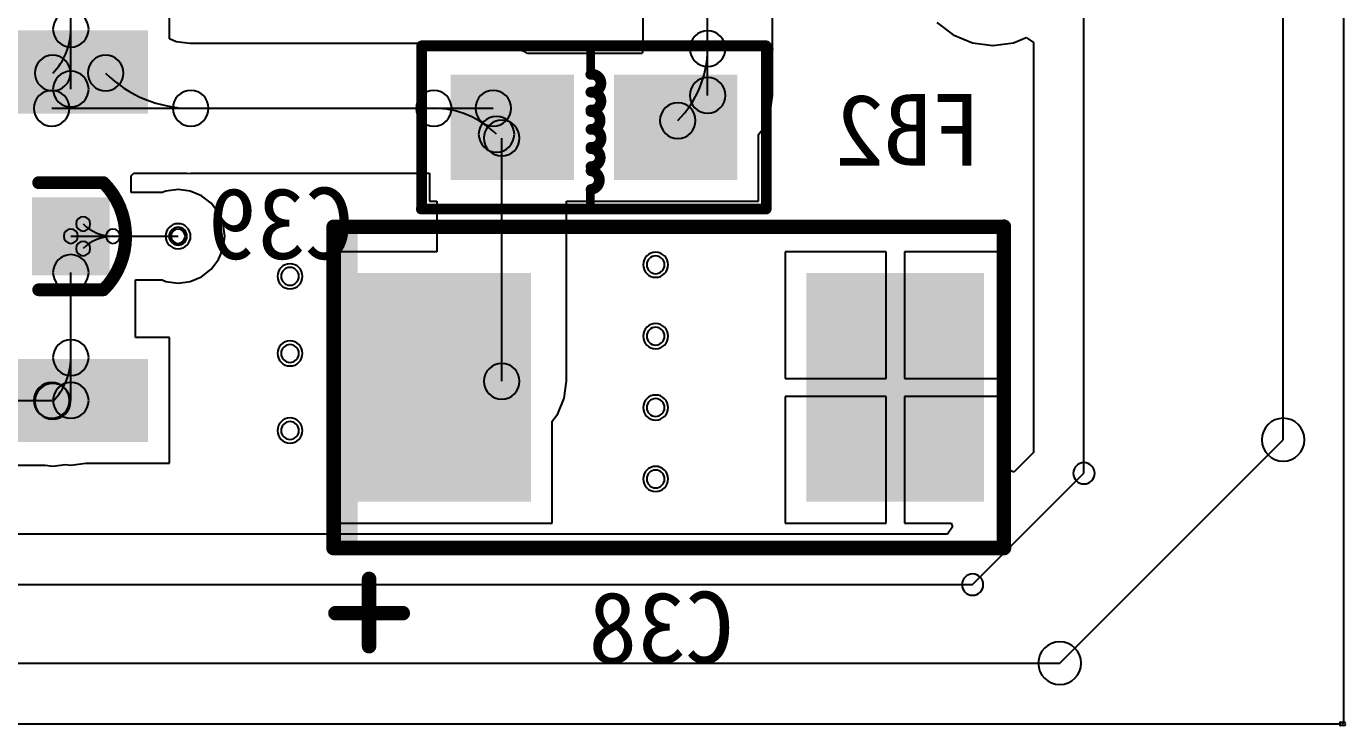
# Model space of a CAD drawing. Header units: inches. Extents: x 32166 to 66782, y 2386 to 7162.
# Drawn here: x 34111.2 to 34259.1, y 3231.9 to 3310.2 of the extents above; entities that cross this region are included whole.
import ezdxf

# ---------------------------------------------------------------- set-up
doc = ezdxf.new("R2010")
doc.units = ezdxf.units.IN
doc.header["$LTSCALE"] = 0.6431102362
doc.header["$MEASUREMENT"] = 0
for name, color, linetype in [('BOTTOMLAYER', 5, 'CONTINUOUS'), ('BOTTOMOVERLAY', 54, 'CONTINUOUS'), ('BOTTOMPASTE', 16, 'CONTINUOUS'), ('BOTTOMSOLDER', 6, 'CONTINUOUS'), ('KEEPOUTLAYER', 6, 'CONTINUOUS'), ('MULTILAYER', 9, 'CONTINUOUS')]:
    doc.layers.add(name, color=color, linetype=linetype)
doc.styles.get("Standard").update_dxf_attribs({"font": 'txt', "width": 0.8})

msp = doc.modelspace()

# ---------------------------------------------------------------- linework, layer by layer
at = {"layer": 'BOTTOMLAYER'}
for p, q in [((34252.07082022278, 3263.904218907204), (34252.07082022278, 3365.697604347204)), ((34229.75082422281, 3260.145648827203), (34229.75082422281, 3347.473592027205)), ((34116.21483590279, 3303.189667387205), (34116.21483590279, 3323.281636347203)), ((34187.5748354228, 3302.489663707203), (34187.5748354228, 3323.281656667206)), ((34127.26682294277, 3308.821375707206), (34127.26682294277, 3312.145646427203)), ((34180.31273158279, 3312.081658747205), (34180.31273158279, 3307.518619867204)), ((34194.83693926281, 3307.724055067205), (34194.83693926281, 3312.081658747205)), ((34213.26661030279, 3310.669378107204), (34215.10485910281, 3309.258824667204)), ((34128.03666646278, 3308.502493947204), (34127.26682294277, 3308.821375707206)), ((34215.10485910281, 3309.258824667204), (34217.24557110277, 3308.372120827205)), ((34221.84008566278, 3308.372120827205), (34223.25773078279, 3308.959328187206)), ((34223.25773078279, 3308.959328187206), (34224.10251446278, 3308.394858907204)), ((34129.54619862279, 3308.303764347203), (34128.03666646278, 3308.502493947204)), ((34156.89537430281, 3308.303764347203), (34129.54619862279, 3308.303764347203)), ((34157.10601142276, 3308.303764347203), (34156.89537430281, 3308.324511067205)), ((34156.89537430281, 3308.324511067205), (34156.89537430281, 3308.303764347203)), ((34163.55082454276, 3308.303764347203), (34157.10601142276, 3308.303764347203)), ((34165.4304042228, 3308.056307387205), (34163.55082454276, 3308.303764347203)), ((34167.1818866228, 3307.330822427206), (34165.4304042228, 3308.056307387205)), ((34167.38151030277, 3307.177650267206), (34167.1818866228, 3307.330822427206)), ((34180.24490342278, 3307.177650267206), (34167.38151030277, 3307.177650267206)), ((34180.31273158279, 3307.518619867204), (34180.24490342278, 3307.177650267206)), ((34194.83693926281, 3307.440794267206), (34194.8648386228, 3307.724055067205)), ((34194.8648386228, 3307.724055067205), (34194.83693926281, 3307.724055067205)), ((34194.83693926281, 3302.489663707203), (34194.83693926281, 3307.440794267206)), ((34217.24557110277, 3308.372120827205), (34219.54282838281, 3308.069677947204)), ((34219.54282838281, 3308.069677947204), (34221.84008566278, 3308.372120827205)), ((34224.10251446278, 3308.394858907204), (34224.10251446278, 3262.485252987206)), ((34194.58948230278, 3300.610084027203), (34194.83693926281, 3302.489663707203)), ((34114.06682902278, 3301.041660507204), (34163.55082454276, 3301.041660507204)), ((34193.86399734276, 3298.858601627204), (34194.58948230278, 3300.610084027203)), ((34193.27882198279, 3298.095992027205), (34193.86399734276, 3298.858601627204)), ((34164.50283686281, 3270.449656667204), (34164.50283686281, 3297.705665147203)), ((34193.27882198279, 3290.617663067203), (34193.27882198279, 3298.095992027205)), ((34122.9708295028, 3293.061102427206), (34122.9708498228, 3293.061122747205)), ((34122.9708295028, 3291.599667707205), (34122.9708295028, 3293.061102427206)), ((34122.9708498228, 3293.061122747205), (34122.9708701428, 3293.461629947205)), ((34122.9708498228, 3293.061122747205), (34122.9708498228, 3293.061122747205)), ((34122.9708498228, 3293.061122747205), (34122.9708498228, 3293.061122747205)), ((34122.9708701428, 3293.461629947205), (34123.28877654276, 3293.779556667205)), ((34122.9708701428, 3293.461629947205), (34122.9708701428, 3293.461629947205)), ((34123.28877654276, 3293.779556667205), (34129.26631094277, 3293.779556667205)), ((34129.26631094277, 3293.779556667205), (34129.65192358277, 3293.741578587205)), ((34129.65192358277, 3293.741578587205), (34129.65192358277, 3293.779556667205)), ((34129.65192358277, 3293.779556667205), (34156.39883478277, 3293.779556667205)), ((34156.39883478277, 3293.779556667205), (34156.39883478277, 3290.617663067203)), ((34126.4578227828, 3291.599667707205), (34122.9708295028, 3291.599667707205)), ((34126.87332614278, 3291.771778107204), (34126.4578227828, 3291.599667707205)), ((34128.23080374277, 3291.950492507205), (34126.87332614278, 3291.771778107204)), ((34129.58828134276, 3291.771778107204), (34128.23080374277, 3291.950492507205)), ((34130.85322166281, 3291.247806587204), (34129.58828134276, 3291.771778107204)), ((34131.93946790276, 3290.414300507206), (34130.85322166281, 3291.247806587204)), ((34132.77297398279, 3289.328074587205), (34131.93946790276, 3290.414300507206)), ((34156.39883478277, 3290.617663067203), (34157.2407330228, 3290.617663067203)), ((34157.2407330228, 3290.617663067203), (34157.2407330228, 3284.961652027205)), ((34171.76494070276, 3270.449656667204), (34171.76494070276, 3290.617663067203)), ((34171.76494070276, 3290.617663067203), (34193.27882198279, 3290.617663067203)), ((34133.29694550281, 3288.063113947204), (34132.77297398279, 3289.328074587205)), ((34133.47565990279, 3286.705636347206), (34133.29694550281, 3288.063113947204)), ((34116.21483590279, 3286.705636347206), (34128.23080374277, 3286.705636347206)), ((34133.29694550281, 3285.348158747203), (34133.47565990279, 3286.705636347206)), ((34132.77297398279, 3284.083198107206), (34133.29694550281, 3285.348158747203)), ((34157.2407330228, 3284.961652027205), (34145.46427702281, 3284.961652027205)), ((34145.46427702281, 3284.961652027205), (34145.46427702281, 3254.561672187205)), ((34207.59227062279, 3284.961652027205), (34196.2642770228, 3284.961652027205)), ((34196.2642770228, 3284.961652027205), (34196.2642770228, 3270.777662107206)), ((34207.59227062279, 3270.777662107206), (34207.59227062279, 3284.961652027205)), ((34220.95226422278, 3284.961652027205), (34209.62427062279, 3284.961652027205)), ((34209.62427062279, 3284.961652027205), (34209.62427062279, 3270.777662107206)), ((34220.95226422278, 3270.777662107206), (34220.95226422278, 3284.961652027205)), ((34131.93946790276, 3282.996972187206), (34132.77297398279, 3284.083198107206)), ((34116.21483590279, 3268.305652827205), (34116.21483590279, 3282.641636347204)), ((34129.58828134276, 3281.639494587203), (34130.85322166281, 3282.163466107204)), ((34130.85322166281, 3282.163466107204), (34131.93946790276, 3282.996972187206)), ((34123.4769397428, 3275.345638747205), (34123.4769397428, 3281.811604987206)), ((34123.4769397428, 3281.811604987206), (34126.4578227828, 3281.811604987206)), ((34126.4578227828, 3281.811604987206), (34126.87332614278, 3281.639494587203)), ((34126.87332614278, 3281.639494587203), (34128.23080374277, 3281.460780187206)), ((34128.23080374277, 3281.460780187206), (34129.58828134276, 3281.639494587203)), ((34127.26682294277, 3275.345638747205), (34123.4769397428, 3275.345638747205)), ((34127.26682294277, 3261.265666907204), (34127.26682294277, 3275.345638747205)), ((34171.51748374279, 3268.570076987204), (34171.76494070276, 3270.449656667204)), ((34196.2642770228, 3270.777662107206), (34207.59227062279, 3270.777662107206)), ((34209.62427062279, 3270.777662107206), (34220.95226422278, 3270.777662107206)), ((34207.59227062279, 3268.745662107203), (34196.2642770228, 3268.745662107203)), ((34196.2642770228, 3268.745662107203), (34196.2642770228, 3254.561672187205)), ((34207.59227062279, 3254.561672187205), (34207.59227062279, 3268.745662107203)), ((34220.95226422278, 3268.745662107203), (34209.62427062279, 3268.745662107203)), ((34209.62427062279, 3268.745662107203), (34209.62427062279, 3254.561672187205)), ((34220.95226422278, 3260.662488027205), (34220.95226422278, 3268.745662107203)), ((34104.4722533428, 3268.305652827205), (34114.06682902278, 3268.305652827205)), ((34170.79199878278, 3266.818614907204), (34171.51748374279, 3268.570076987204)), ((34170.15226422279, 3265.984885307205), (34170.79199878278, 3266.818614907204)), ((34170.15226422279, 3254.561672187205), (34170.15226422279, 3265.984885307205)), ((34227.0321911028, 3238.865589787203), (34252.07082022278, 3263.904218907204)), ((34224.10251446278, 3262.485252987206), (34221.89092630276, 3260.273664827206)), ((34107.48032454279, 3261.043548987205), (34113.3205973428, 3261.043548987205)), ((34113.3205973428, 3261.043548987205), (34114.17997078277, 3260.930407227204)), ((34114.17997078277, 3260.930407227204), (34115.6271002228, 3261.120927547205)), ((34115.6271002228, 3261.120927547205), (34116.21483590279, 3261.043548987205)), ((34116.21483590279, 3261.043548987205), (34117.90194454277, 3261.265666907204)), ((34117.90194454277, 3261.265666907204), (34127.26682294277, 3261.265666907204)), ((34217.27074758278, 3247.665572187203), (34229.75082422281, 3260.145648827203)), ((34221.89092630276, 3260.273664827206), (34220.95226422278, 3260.662488027205)), ((34145.46427702281, 3254.561672187205), (34170.15226422279, 3254.561672187205)), ((34196.2642770228, 3254.561672187205), (34207.59227062279, 3254.561672187205)), ((34209.62427062279, 3254.561672187205), (34214.85144838277, 3254.561672187205)), ((34215.01837718277, 3254.158665627203), (34214.45392822276, 3253.313881947206)), ((34214.85144838277, 3254.561672187205), (34215.01837718277, 3254.158665627203)), ((34214.45392822276, 3253.313881947206), (34101.07814278279, 3253.313881947206)), ((32657.59092054277, 3247.665572187203), (34217.27074758278, 3247.665572187203)), ((32645.84689526277, 3238.865589787203), (34227.0321911028, 3238.865589787203))]:
    msp.add_line(p, q, dxfattribs=at)
for centre, radius, start, end in [((34116.21483590273, 3309.905142907204), 1.99999600002775, 0, 180), ((34109.26734140579, 3309.905130312383), 6.947494497010259, 315.0001038692179, 0.0001038691148355175), ((34116.21483590273, 3309.905142907204), 1.999995999969542, 180, 0), ((34187.57483542274, 3307.724055067205), 1.99999600002775, 0, 180), ((34176.17243448598, 3307.724065938879), 11.40240093682014, 314.9999453710019, 359.9999453710712), ((34187.57483542274, 3307.724055067205), 1.999995999969542, 180, 0), ((34114.17997078277, 3304.992518747205), 1.99999600002775, 0, 180), ((34120.11369526276, 3304.992518747205), 1.99999600002775, 0, 180), ((34114.17997078277, 3304.992518747205), 1.999995999969542, 180, 0), ((34116.21483590273, 3303.189667387205), 1.99999600002775, 0, 180), ((34120.11369526276, 3304.992518747205), 1.999995999969542, 180, 0), ((34129.65191719582, 3314.530749712738), 13.48908920553519, 225.0000271290134, 270.0000271289911), ((34187.57483542274, 3302.489663707203), 1.99999600002775, 0, 180), ((34114.06682902278, 3301.041660507204), 1.99999600002775, 0, 180), ((34116.21483590273, 3303.189667387205), 1.999995999969542, 180, 0), ((34129.65192358283, 3301.041660507204), 1.999995999969542, 0, 180), ((34156.89537430281, 3301.041660507204), 1.999995999969542, 0, 180), ((34163.55082454282, 3301.041660507204), 1.999995999969542, 0, 180), ((34184.23514182278, 3299.661343227204), 1.99999600002775, 0, 180), ((34187.57483542274, 3302.489663707203), 1.999995999969542, 180, 0), ((34114.06682902278, 3301.041660507204), 1.999995999969542, 180, 0), ((34129.65192358283, 3301.041660507204), 1.99999600002775, 180, 0), ((34156.89537430281, 3301.041660507204), 1.99999600002775, 180, 0), ((34156.89536526339, 3291.114206331504), 9.92745417570452, 44.99994782940137, 89.9999478295527), ((34163.55082454282, 3301.041660507204), 1.99999600002775, 180, 0), ((34163.91514182283, 3298.133970107205), 1.999995999969542, 0, 180), ((34164.50283686275, 3297.705665147203), 1.99999600002775, 0, 180), ((34184.23514182278, 3299.661343227204), 1.999995999969542, 180, 0), ((34163.91514182283, 3298.133970107205), 1.99999600002775, 180, 0), ((34164.50283686275, 3297.705665147203), 1.999995999969542, 180, 0), ((34117.59793702274, 3288.088737467204), 0.7999984000343829, 0, 180), ((34117.59793702274, 3288.088737467204), 0.7999983999761753, 180, 0), ((34120.93703992385, 3291.427842374947), 4.72220602774199, 225.0000172164514, 270.0000172161705), ((34116.21483590273, 3286.705636347206), 0.7999984000343829, 0, 180), ((34116.21483590273, 3286.705636347206), 0.7999983999761753, 180, 0), ((34120.93703992385, 3281.983430319464), 4.72220602777045, 89.99998278382951, 134.9999827835578), ((34120.93704134278, 3286.705636347206), 0.7999983999761753, 0, 180), ((34120.93704134278, 3286.705636347206), 0.7999983999761753, 0, 180), ((34120.93704134278, 3286.705636347206), 0.7999983999761753, 180, 0), ((34120.93704134278, 3286.705636347206), 0.7999983999761753, 180, 0), ((34128.23080374277, 3286.705636347206), 0.9999878400121816, 0, 180), ((34128.23080374277, 3286.705636347206), 0.9999878400121816, 180, 0), ((34128.23080374283, 3286.705636347206), 0.7999983999761753, 0, 180), ((34128.23080374283, 3286.705636347206), 0.7999984000343829, 180, 0), ((34117.59793702274, 3285.322535227204), 0.7999984000343829, 0, 180), ((34117.59793702274, 3285.322535227204), 0.7999983999761753, 180, 0), ((34116.21483590273, 3282.641636347204), 1.99999600002775, 0, 180), ((34181.75081862282, 3283.505663067206), 0.9999878399539739, 0, 180), ((34181.75081862282, 3283.505663067206), 0.9999878400121816, 180, 0), ((34116.21483590273, 3282.641636347204), 1.999995999969542, 180, 0), ((34140.77627014281, 3282.209673787203), 0.9999878399539739, 0, 180), ((34140.77627014281, 3282.209673787203), 0.9999878400121816, 180, 0), ((34181.75081862282, 3275.505658747205), 0.9999878399539739, 0, 180), ((34116.21483590273, 3273.105135227206), 1.99999600002775, 0, 180), ((34181.75081862282, 3275.505658747205), 0.9999878400121816, 180, 0), ((34140.77627014281, 3273.569670747203), 0.9999878399539739, 0, 180), ((34140.77627014281, 3273.569670747203), 0.9999878400121816, 180, 0), ((34109.26734140579, 3273.105122632382), 6.947494497010259, 315.0001038692179, 0.0001038691408906214), ((34116.21483590273, 3273.105135227206), 1.999995999969542, 180, 0), ((34164.50283686275, 3270.449656667204), 1.99999600002775, 0, 180), ((34114.06682902278, 3268.305652827205), 1.99999600002775, 0, 180), ((34114.17997078277, 3268.192511067204), 1.99999600002775, 0, 180), ((34116.21483590273, 3268.305652827205), 1.99999600002775, 0, 180), ((34164.50283686275, 3270.449656667204), 1.999995999969542, 180, 0), ((34114.06682902278, 3268.305652827205), 1.999995999969542, 180, 0), ((34114.17997078277, 3268.192511067204), 1.999995999969542, 180, 0), ((34116.21483590273, 3268.305652827205), 1.999995999969542, 180, 0), ((34181.75081862282, 3267.505654427203), 0.9999878399539739, 0, 180), ((34181.75081862282, 3267.505654427203), 0.9999878400121816, 180, 0), ((34140.77627014281, 3264.929667707203), 0.9999878399539739, 0, 180), ((34252.07082022278, 3263.904218907204), 2.399995199986733, 0, 180), ((34252.07082022278, 3263.904218907204), 2.399995199986733, 0, 180), ((34140.77627014281, 3264.929667707203), 0.9999878400121816, 180, 0), ((34252.07082022278, 3263.904218907204), 2.399995199986733, 180, 0), ((34252.07082022278, 3263.904218907204), 2.399995199986733, 180, 0), ((34229.75082422281, 3260.145648827203), 1.199997599993367, 0, 180), ((34229.75082422281, 3260.145648827203), 1.199997599993367, 0, 180), ((34181.75081862282, 3259.505650107205), 0.9999878399539739, 0, 180), ((34229.75082422281, 3260.145648827203), 1.199997599993367, 180, 0), ((34229.75082422281, 3260.145648827203), 1.199997599993367, 180, 0), ((34181.75081862282, 3259.505650107205), 0.9999878400121816, 180, 0), ((34217.27074758278, 3247.665572187203), 1.199997599993367, 0, 180), ((34217.27074758278, 3247.665572187203), 1.199997599993367, 0, 180), ((34217.27074758278, 3247.665572187203), 1.199997599993367, 180, 0), ((34217.27074758278, 3247.665572187203), 1.199997599993367, 180, 0), ((34227.0321911028, 3238.865589787203), 2.399995199986733, 0, 180), ((34227.0321911028, 3238.865589787203), 2.399995199986733, 0, 180), ((34227.0321911028, 3238.865589787203), 2.399995199986733, 180, 0), ((34227.0321911028, 3238.865589787203), 2.399995199986733, 180, 0)]:
    msp.add_arc(centre, radius, start, end, dxfattribs=at)
for points in [[(34104.06682870275, 3308.945652827204), (34104.06682870275, 3301.265668187205), (34124.06682934274, 3308.945652827204), (34124.06682934274, 3301.265668187205)], [(34159.59882838279, 3293.817656667203), (34171.79082838277, 3293.817656667203), (34159.59882838279, 3303.977656667206), (34171.79082838277, 3303.977656667206)], [(34177.88682838279, 3293.817656667203), (34190.07882838277, 3293.817656667203), (34177.88682838279, 3303.977656667206), (34190.07882838277, 3303.977656667206)], [(34119.77083590283, 3290.261636347206), (34112.65883590281, 3290.261636347206), (34119.77083590283, 3283.149636347205), (34112.65883590281, 3283.149636347205)], [(34148.66427062277, 3257.761665787204), (34166.95227062277, 3257.761665787204), (34148.66427062277, 3281.761658427202), (34166.95227062277, 3281.761658427202)], [(34199.46427062276, 3257.761665787204), (34217.75227062276, 3257.761665787204), (34199.46427062276, 3281.761658427202), (34217.75227062276, 3281.761658427202)], [(34104.06682870275, 3272.145645147206), (34104.06682870275, 3264.465660507207), (34124.06682934274, 3272.145645147206), (34124.06682934274, 3264.465660507207)]]:
    msp.add_solid(points, dxfattribs=at)
at = {"layer": 'BOTTOMOVERLAY'}
for points, const_width in [([(34155.53482838278, 3289.753656667204), (34155.53482838278, 3308.041656667205)], 1.1999976), ([(34155.53482838278, 3308.041656667205), (34194.14282838278, 3308.041656667205)], 1.1999976), ([(34194.14282838278, 3289.753656667204), (34194.14282838278, 3308.041656667205)], 1.1999976), ([(34174.47837190278, 3304.846092827205), (34174.47837190278, 3308.041656667205)], 0.95999808), ([(34119.87304550281, 3292.705624347205), (34112.61484310281, 3292.705624347205)], 1.43999712), ([(34174.4324283828, 3289.753656667204), (34174.4324283828, 3291.951874267206)], 0.95999808), ([(34155.47882646276, 3289.753656667204), (34194.14282838278, 3289.753656667204)], 1.1999976), ([(34145.66379910277, 3251.779660987204), (34145.66379910277, 3287.761666747201)], 1.6256), ([(34145.66379910277, 3287.761666747201), (34183.20827062277, 3287.761666747201)], 1.6256), ([(34183.20827062277, 3287.761666747201), (34220.75274214277, 3287.761666747201)], 1.6256), ([(34220.75274214277, 3287.761666747201), (34220.77074566274, 3287.779670267204)], 1.6256), ([(34220.75274214277, 3287.761666747201), (34220.77074566274, 3287.743663227202)], 1.6256), ([(34220.77074566274, 3251.781103707204), (34220.77074566274, 3287.743663227202)], 1.6256), ([(34119.87304550281, 3280.705628027206), (34112.61484310281, 3280.705628027206)], 1.43999712), ([(34145.64573462278, 3251.761596507202), (34161.46993462276, 3251.761596507202)], 1.6256), ([(34145.64579558279, 3251.761657467205), (34145.66379910277, 3251.779660987204)], 1.6256), ([(34161.47001590277, 3251.761657467205), (34183.20827062277, 3251.761657467205)], 1.6256), ([(34183.20827062277, 3251.761657467205), (34220.79019190278, 3251.761657467205)], 1.6256), ([(34220.77074566274, 3251.781103707204), (34220.79019190278, 3251.761657467205)], 1.6256), ([(34149.63538374275, 3240.758722907203), (34149.63538374275, 3248.306383707202)], 1.6256), ([(34145.86555638275, 3244.465172187201), (34153.4132171828, 3244.465172187201)], 1.6256)]:
    msp.add_lwpolyline(points, dxfattribs=dict(at, const_width=const_width))
for points, const_width in [([(34155.23482390278, 3308.041656667205, 1), (34155.83483286278, 3308.041656667205, 1)], 0.59998864), ([(34155.23482390278, 3308.041656667205, 1), (34155.83483286278, 3308.041656667205, 1)], 0.59998864), ([(34193.84282390279, 3308.041656667205, 1), (34194.44283286278, 3308.041656667205, 1)], 0.59998864), ([(34193.84282390279, 3308.041656667205, 1), (34194.44283286278, 3308.041656667205, 1)], 0.59998864), ([(34174.23837238277, 3308.041656667205, 1), (34174.71837142279, 3308.041656667205, 1)], 0.47999904), ([(34174.1847682228, 3304.846092827205, 1), (34174.78477718279, 3304.846092827205, 1)], 0.59998864), ([(34174.23837238277, 3304.846092827205, 1), (34174.71837142279, 3304.846092827205, 1)], 0.47999904), ([(34174.1865157428, 3302.846178107206, 1), (34174.78652470279, 3302.846178107206, 1)], 0.59998864), ([(34174.1865157428, 3302.846178107206, 1), (34174.78652470279, 3302.846178107206, 1)], 0.59998864), ([(34174.1882632628, 3300.846263387206, 1), (34174.7882722228, 3300.846263387206, 1)], 0.59998864), ([(34174.1994595828, 3300.679009467205, 1), (34174.7994685428, 3300.679009467205, 1)], 0.59998864), ([(34174.1994595828, 3298.679033787206, 1), (34174.7994685428, 3298.679033787206, 1)], 0.59998864), ([(34174.1994595828, 3298.679033787206, 1), (34174.7994685428, 3298.679033787206, 1)], 0.59998864), ([(34174.2012071028, 3296.679119067203, 1), (34174.8012160628, 3296.679119067203, 1)], 0.59998864), ([(34174.2124034228, 3296.511865147206, 1), (34174.8124123828, 3296.511865147206, 1)], 0.59998864), ([(34174.2124034228, 3294.511889467203, 1), (34174.8124123828, 3294.511889467203, 1)], 0.59998864), ([(34174.2124034228, 3294.031870107205, 1), (34174.8124123828, 3294.031870107205, 1)], 0.59998864), ([(34112.61484310281, 3293.065613467204, 1), (34112.61484310281, 3292.345635227206, 1)], 0.71999856), ([(34119.87304550281, 3293.065633787204, 1), (34119.87304550281, 3292.345655547206, 1)], 0.71999856), ([(34119.87304550281, 3293.065613467204, 1), (34119.87304550281, 3292.345635227206, 1)], 0.71999856), ([(34174.2124034228, 3291.951874267206, 1), (34174.8124123828, 3291.951874267206, 1)], 0.59998864), ([(34174.19242886279, 3291.951874267206, 1), (34174.67242790275, 3291.951874267206, 1)], 0.47999904), ([(34155.17882198276, 3289.753656667204, 1), (34155.77883094276, 3289.753656667204, 1)], 0.59998864), ([(34155.23482390278, 3289.753656667204, 1), (34155.83483286278, 3289.753656667204, 1)], 0.59998864), ([(34174.19242886279, 3289.753656667204, 1), (34174.67242790275, 3289.753656667204, 1)], 0.47999904), ([(34193.84282390279, 3289.753656667204, 1), (34194.44283286278, 3289.753656667204, 1)], 0.59998864), ([(34193.84282390279, 3289.753656667204, 1), (34194.44283286278, 3289.753656667204, 1)], 0.59998864), ([(34145.25739910279, 3287.761666747201, 1), (34146.07019910275, 3287.761666747201, 1)], 0.8128), ([(34145.25739910279, 3287.761666747201, 1), (34146.07019910275, 3287.761666747201, 1)], 0.8128), ([(34182.80187062279, 3287.761666747201, 1), (34183.61467062274, 3287.761666747201, 1)], 0.8128), ([(34182.80187062279, 3287.761666747201, 1), (34183.61467062274, 3287.761666747201, 1)], 0.8128), ([(34220.34634214279, 3287.761666747201, 1), (34221.15914214274, 3287.761666747201, 1)], 0.8128), ([(34220.34634214279, 3287.761666747201, 1), (34221.15914214274, 3287.761666747201, 1)], 0.8128), ([(34220.34634214279, 3287.761666747201, 1), (34221.15914214274, 3287.761666747201, 1)], 0.8128), ([(34220.36434566276, 3287.779670267204, 1), (34221.17714566278, 3287.779670267204, 1)], 0.8128), ([(34220.36434566276, 3287.743663227202, 1), (34221.17714566278, 3287.743663227202, 1)], 0.8128), ([(34220.36434566276, 3287.743663227202, 1), (34221.17714566278, 3287.743663227202, 1)], 0.8128), ([(34112.61484310281, 3281.065617147206, 1), (34112.61484310281, 3280.345638907207, 1)], 0.71999856), ([(34119.87304550281, 3281.065617147206, 1), (34119.87304550281, 3280.345638907207, 1)], 0.71999856), ([(34119.87304550281, 3281.065617147206, 1), (34119.87304550281, 3280.345638907207, 1)], 0.71999856), ([(34145.23933462275, 3251.761596507202, 1), (34146.05213462276, 3251.761596507202, 1)], 0.8128), ([(34145.23939558276, 3251.761657467205, 1), (34146.05219558277, 3251.761657467205, 1)], 0.8128), ([(34145.25739910279, 3251.779660987204, 1), (34146.07019910275, 3251.779660987204, 1)], 0.8128), ([(34145.25739910279, 3251.779660987204, 1), (34146.07019910275, 3251.779660987204, 1)], 0.8128), ([(34161.06353462278, 3251.761596507202, 1), (34161.87633462279, 3251.761596507202, 1)], 0.8128), ([(34161.06361590279, 3251.761657467205, 1), (34161.87641590275, 3251.761657467205, 1)], 0.8128), ([(34182.80187062279, 3251.761657467205, 1), (34183.61467062274, 3251.761657467205, 1)], 0.8128), ([(34182.80187062279, 3251.761657467205, 1), (34183.61467062274, 3251.761657467205, 1)], 0.8128), ([(34220.36434566276, 3251.781103707204, 1), (34221.17714566278, 3251.781103707204, 1)], 0.8128), ([(34220.36434566276, 3251.781103707204, 1), (34221.17714566278, 3251.781103707204, 1)], 0.8128), ([(34220.38379190274, 3251.761657467205, 1), (34221.19659190276, 3251.761657467205, 1)], 0.8128), ([(34220.38379190274, 3251.761657467205, 1), (34221.19659190276, 3251.761657467205, 1)], 0.8128), ([(34149.22898374277, 3248.306383707202, 1), (34150.04178374278, 3248.306383707202, 1)], 0.8128), ([(34145.45915638277, 3244.465172187201, 1), (34146.27195638278, 3244.465172187201, 1)], 0.8128), ([(34153.00681718276, 3244.465172187201, 1), (34153.81961718277, 3244.465172187201, 1)], 0.8128), ([(34149.22898374277, 3240.758722907203, 1), (34150.04178374278, 3240.758722907203, 1)], 0.8128)]:
    msp.add_lwpolyline(points, format="xyb", close=True, dxfattribs=dict(at, const_width=const_width))
for points, const_width in [([(34174.4847727028, 3304.846092827205, -1.133280131769426), (34174.4865202228, 3302.846178107206)], 1.1999976), ([(34174.4865202228, 3302.846178107206, -1.133280131769426), (34174.4882677428, 3300.846263387206)], 1.1999976), ([(34174.4994640628, 3300.679009467205, -1.026528714060243), (34174.4994640628, 3298.679033787206)], 1.1999976), ([(34174.4994640628, 3298.679033787206, -1.133280131769426), (34174.5012115828, 3296.679119067203)], 1.1999976), ([(34174.5124079028, 3296.511865147206, -1.026528714060243), (34174.5124079028, 3294.511889467203)], 1.1999976), ([(34174.5124079028, 3294.031870107205, -0.8956747083702261), (34174.5124079028, 3291.951874267206)], 1.1999976), ([(34119.87304550281, 3292.705644667205, -0.414213562372877), (34119.87304550281, 3280.705628027206)], 1.43999712)]:
    msp.add_lwpolyline(points, format="xyb", dxfattribs=dict(at, const_width=const_width))
msp.add_solid([(34145.66444934276, 3251.779640667204), (34148.36087270279, 3251.779640667204), (34145.66444934276, 3287.761646427201), (34148.36087270279, 3287.761646427201)], dxfattribs=at)
at = {"layer": 'BOTTOMPASTE'}
for points in [[(34104.06682870275, 3308.945652827204), (34104.06682870275, 3301.265668187205), (34124.06682934274, 3308.945652827204), (34124.06682934274, 3301.265668187205)], [(34159.59882838279, 3293.817656667203), (34171.79082838277, 3293.817656667203), (34159.59882838279, 3303.977656667206), (34171.79082838277, 3303.977656667206)], [(34177.88682838279, 3293.817656667203), (34190.07882838277, 3293.817656667203), (34177.88682838279, 3303.977656667206), (34190.07882838277, 3303.977656667206)], [(34119.77083590283, 3290.261636347206), (34112.65883590281, 3290.261636347206), (34119.77083590283, 3283.149636347205), (34112.65883590281, 3283.149636347205)], [(34148.66427062277, 3257.761665787204), (34166.95227062277, 3257.761665787204), (34148.66427062277, 3281.761658427202), (34166.95227062277, 3281.761658427202)], [(34199.46427062276, 3257.761665787204), (34217.75227062276, 3257.761665787204), (34199.46427062276, 3281.761658427202), (34217.75227062276, 3281.761658427202)], [(34104.06682870275, 3272.145645147206), (34104.06682870275, 3264.465660507207), (34124.06682934274, 3272.145645147206), (34124.06682934274, 3264.465660507207)]]:
    msp.add_solid(points, dxfattribs=at)
at = {"layer": 'BOTTOMSOLDER'}
for centre, radius, start, end in [((34128.23080374277, 3286.705636347206), 1.406387839990202, 0, 180), ((34128.23080374277, 3286.705636347206), 1.406387839990202, 180, 0), ((34140.77627014281, 3282.209673787203), 1.406387839990202, 0, 180), ((34181.75081862282, 3283.505663067206), 1.406387839990202, 0, 180), ((34181.75081862282, 3283.505663067206), 1.40638784004841, 180, 0), ((34140.77627014281, 3282.209673787203), 1.40638784004841, 180, 0), ((34181.75081862282, 3275.505658747205), 1.406387839990202, 0, 180), ((34140.77627014281, 3273.569670747203), 1.406387839990202, 0, 180), ((34181.75081862282, 3275.505658747205), 1.40638784004841, 180, 0), ((34140.77627014281, 3273.569670747203), 1.40638784004841, 180, 0), ((34181.75081862282, 3267.505654427203), 1.406387839990202, 0, 180), ((34181.75081862282, 3267.505654427203), 1.40638784004841, 180, 0), ((34140.77627014281, 3264.929667707203), 1.406387839990202, 0, 180), ((34140.77627014281, 3264.929667707203), 1.40638784004841, 180, 0), ((34181.75081862282, 3259.505650107205), 1.406387839990202, 0, 180), ((34181.75081862282, 3259.505650107205), 1.40638784004841, 180, 0)]:
    msp.add_arc(centre, radius, start, end, dxfattribs=at)
for points in [[(34103.2540287028, 3309.758452827204), (34103.2540287028, 3300.452868187205), (34124.87962934276, 3309.758452827204), (34124.87962934276, 3300.452868187205)], [(34158.78602838278, 3293.004856667203), (34172.60362838279, 3293.004856667203), (34158.78602838278, 3304.790456667206), (34172.60362838279, 3304.790456667206)], [(34177.07402838278, 3293.004856667203), (34190.89162838279, 3293.004856667203), (34177.07402838278, 3304.790456667206), (34190.89162838279, 3304.790456667206)], [(34120.58363590279, 3291.074436347206), (34111.8460359028, 3291.074436347206), (34120.58363590279, 3282.336836347205), (34111.8460359028, 3282.336836347205)], [(34147.85147062276, 3256.948865787204), (34167.76507062279, 3256.948865787204), (34147.85147062276, 3282.574458427202), (34167.76507062279, 3282.574458427202)], [(34198.65147062275, 3256.948865787204), (34218.56507062278, 3256.948865787204), (34198.65147062275, 3282.574458427202), (34218.56507062278, 3282.574458427202)], [(34103.2540287028, 3272.958445147206), (34103.2540287028, 3263.652860507207), (34124.87962934276, 3272.958445147206), (34124.87962934276, 3263.652860507207)]]:
    msp.add_solid(points, dxfattribs=at)
at = {"layer": 'KEEPOUTLAYER'}
for p, q in [((34258.87082694279, 3232.065583067206), (34258.87082694279, 3560.865596027206)), ((32499.27083078277, 3232.065583067206), (34258.55082758277, 3232.065583067206))]:
    msp.add_line(p, q, dxfattribs=at)
for centre, radius, start, end in [((34258.55082758277, 3232.065583067206), 0.1999894400360063, 0, 180), ((34258.55082758277, 3232.065583067206), 0.1999894399777986, 180, 0), ((34258.87082694279, 3232.065583067206), 0.1999894399777986, 0, 180), ((34258.87082694279, 3232.065583067206), 0.1999894399777986, 180, 0)]:
    msp.add_arc(centre, radius, start, end, dxfattribs=at)
at = {"layer": 'MULTILAYER'}
for centre, radius, start, end in [((34128.23080374277, 3286.705636347206), 0.9999878400121816, 0, 180), ((34128.23080374277, 3286.705636347206), 0.9999878400121816, 180, 0), ((34181.75081862282, 3283.505663067206), 0.9999878399539739, 0, 180), ((34181.75081862282, 3283.505663067206), 0.9999878400121816, 180, 0), ((34140.77627014281, 3282.209673787203), 0.9999878399539739, 0, 180), ((34140.77627014281, 3282.209673787203), 0.9999878400121816, 180, 0), ((34181.75081862282, 3275.505658747205), 0.9999878399539739, 0, 180), ((34181.75081862282, 3275.505658747205), 0.9999878400121816, 180, 0), ((34140.77627014281, 3273.569670747203), 0.9999878399539739, 0, 180), ((34140.77627014281, 3273.569670747203), 0.9999878400121816, 180, 0), ((34181.75081862282, 3267.505654427203), 0.9999878399539739, 0, 180), ((34181.75081862282, 3267.505654427203), 0.9999878400121816, 180, 0), ((34140.77627014281, 3264.929667707203), 0.9999878399539739, 0, 180), ((34140.77627014281, 3264.929667707203), 0.9999878400121816, 180, 0), ((34181.75081862282, 3259.505650107205), 0.9999878399539739, 0, 180), ((34181.75081862282, 3259.505650107205), 0.9999878400121816, 180, 0)]:
    msp.add_arc(centre, radius, start, end, dxfattribs=at)

# ---------------------------------------------------------------- texts
at = {"layer": 'BOTTOMOVERLAY', "text_generation_flag": 2}
for s, p in [('FB2', (34218.23082694277, 3294.625661147204)), ('C39', (34147.91082534281, 3284.145661787205)), ('C38', (34190.53627222276, 3238.865589787203))]:
    msp.add_text(s, height=8.00000432, rotation=359.9999999998176, dxfattribs=at).set_placement(p)

doc.saveas('drawing.dxf')
